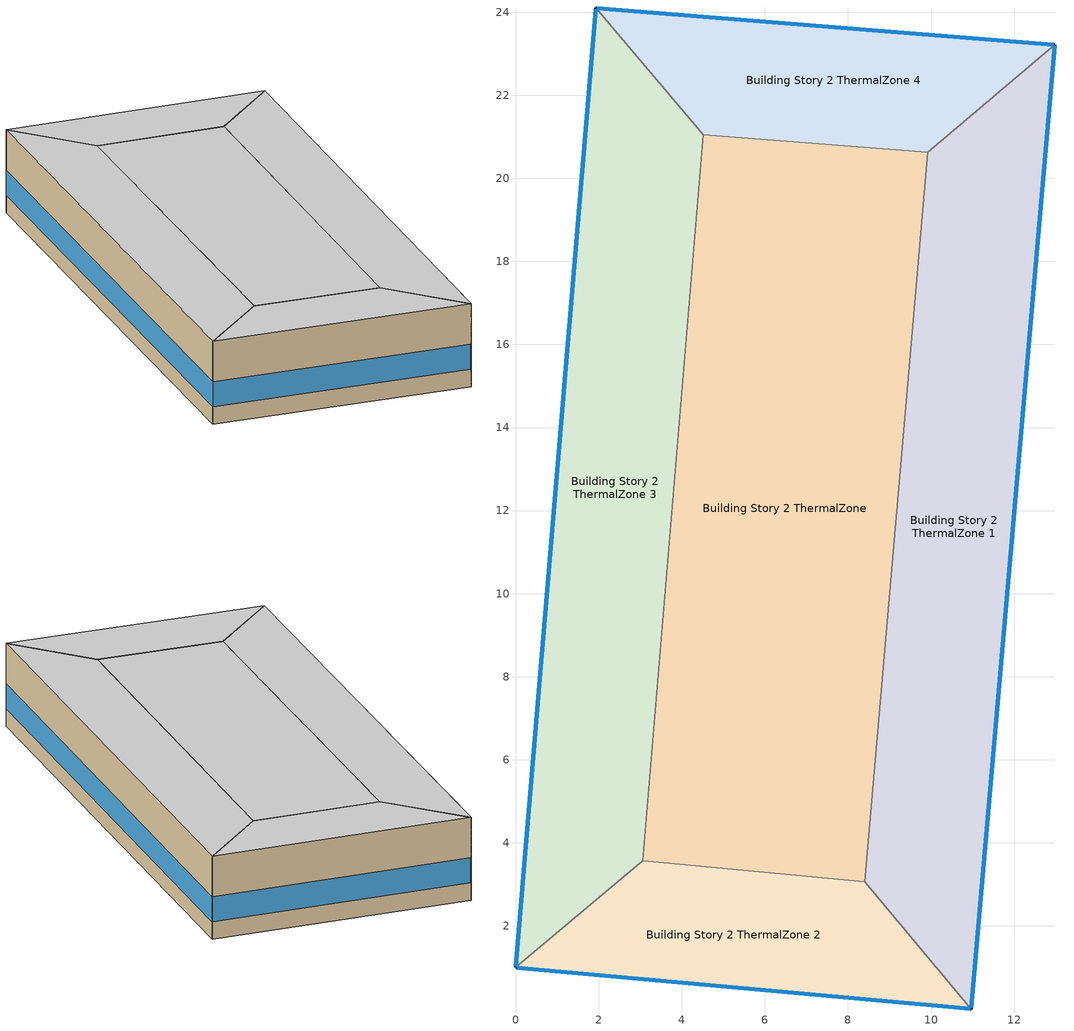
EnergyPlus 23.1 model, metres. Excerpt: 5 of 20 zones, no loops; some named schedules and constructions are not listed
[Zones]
Building Story 2 ThermalZone
 floor adiabatic (Typical Interior Floor): 9.92,20.63 8.4,3.07 3.06,3.57 4.51,21.05 z3.6
 wall adiabatic (Typical Interior Wall): 8.4,3.07 9.92,20.63 4.51,21.05 3.06,3.57 8.4,3.07 z3.6:7.2
 ceiling adiabatic (Typical Interior Ceiling): 4.51,21.05 3.06,3.57 8.4,3.07 9.92,20.63 z7.2
Building Story 2 ThermalZone 1
 floor adiabatic (Typical Interior Ceiling): 12.98,23.21 10.97,0 8.4,3.07 9.92,20.63 z3.6
 wall outside (Typical Insulated Steel Framed Exterior Wall R-20.41): 10.97,0 12.98,23.21 z3.6:7.2
 wall adiabatic (Typical Interior Wall): 12.98,23.21 9.92,20.63 8.4,3.07 10.97,0 z3.6:7.2
 window (U 0.48 SHGC 0.40 Dbl Ref-D Clr 6mm/13mm): 10.97,0.03 12.98,23.19 z4.36:5.44
 ceiling adiabatic (Typical Interior Ceiling): 9.92,20.63 8.4,3.07 10.97,0 12.98,23.21 z7.2
Building Story 2 ThermalZone 2
 floor adiabatic (Typical Interior Ceiling): 10.97,0 0,1 3.06,3.57 8.4,3.07 z3.6
 wall outside (Typical Insulated Steel Framed Exterior Wall R-20.41): 0,1 10.97,0 z3.6:7.2
 wall adiabatic (Typical Interior Wall): 10.97,0 8.4,3.07 3.06,3.57 0,1 z3.6:7.2
 window (U 0.48 SHGC 0.40 Dbl Ref-D Clr 6mm/13mm): 0.03,1 10.94,0 z4.36:5.45
 ceiling adiabatic (Typical Interior Ceiling): 8.4,3.07 3.06,3.57 0,1 10.97,0 z7.2
Building Story 2 ThermalZone 3
 floor adiabatic (Typical Interior Ceiling): 0,1 1.93,24.1 4.51,21.05 3.06,3.57 z3.6
 wall outside (Typical Insulated Steel Framed Exterior Wall R-20.41): 1.93,24.1 0,1 z3.6:7.2
 wall adiabatic (Typical Interior Wall): 0,1 3.06,3.57 4.51,21.05 1.93,24.1 z3.6:7.2
 window (U 0.48 SHGC 0.40 Dbl Ref-D Clr 6mm/13mm): 1.92,24.07 0,1.02 z4.36:5.44
 ceiling adiabatic (Typical Interior Ceiling): 3.06,3.57 4.51,21.05 1.93,24.1 0,1 z7.2
Building Story 2 ThermalZone 4
 floor adiabatic (Typical Interior Ceiling): 1.93,24.1 12.98,23.21 9.92,20.63 4.51,21.05 z3.6
 wall outside (Typical Insulated Steel Framed Exterior Wall R-20.41): 12.98,23.21 1.93,24.1 z3.6:7.2
 wall adiabatic (Typical Interior Wall): 1.93,24.1 4.51,21.05 9.92,20.63 12.98,23.21 z3.6:7.2
 window (U 0.48 SHGC 0.40 Dbl Ref-D Clr 6mm/13mm): 12.95,23.21 1.95,24.1 z4.36:5.45
 ceiling adiabatic (Typical Interior Ceiling): 4.51,21.05 9.92,20.63 12.98,23.21 1.93,24.1 z7.2
[Schedule:Week:Daily]
SchoolSecondary BLDG_LIGHT_LOBBYFLR1_SCH_2013 Week Rule - Jul2-Aug26: SchoolSecondary BLDG_LIGHT_LOBBYFLR1_SCH_2013 Wknd Day 1, SchoolSecondary BLDG_LIGHT_LOBBYFLR1_SCH_2013 Wkdy Day 1, SchoolSecondary BLDG_LIGHT_LOBBYFLR1_SCH_2013 Wkdy Day 1, SchoolSecondary BLDG_LIGHT_LOBBYFLR1_SCH_2013 Wkdy Day 1, SchoolSecondary BLDG_LIGHT_LOBBYFLR1_SCH_2013 Wkdy Day 1, SchoolSecondary BLDG_LIGHT_LOBBYFLR1_SCH_2013 Wkdy Day 1, SchoolSecondary BLDG_LIGHT_LOBBYFLR1_SCH_2013 Wknd Day 1, SchoolSecondary BLDG_LIGHT_LOBBYFLR1_SCH_2013 Default, SchoolSecondary BLDG_LIGHT_LOBBYFLR1_SCH_2013 Summer Design Day, SchoolSecondary BLDG_LIGHT_LOBBYFLR1_SCH_2013 Winter Design Day, SchoolSecondary BLDG_LIGHT_LOBBYFLR1_SCH_2013 Default, SchoolSecondary BLDG_LIGHT_LOBBYFLR1_SCH_2013 Default
SchoolSecondary BLDG_LIGHT_LOBBYFLR1_SCH_2013 Week Rule - Aug27-Sep2: SchoolSecondary BLDG_LIGHT_LOBBYFLR1_SCH_2013 Wknd Day 1, SchoolSecondary BLDG_LIGHT_LOBBYFLR1_SCH_2013 Wkdy Day 1, SchoolSecondary BLDG_LIGHT_LOBBYFLR1_SCH_2013 Wkdy Day 1, SchoolSecondary BLDG_LIGHT_LOBBYFLR1_SCH_2013 Wkdy Day 1, SchoolSecondary BLDG_LIGHT_LOBBYFLR1_SCH_2013 Wkdy Day 1, SchoolSecondary BLDG_LIGHT_LOBBYFLR1_SCH_2013 Wkdy Day 2, SchoolSecondary BLDG_LIGHT_LOBBYFLR1_SCH_2013 Default, SchoolSecondary BLDG_LIGHT_LOBBYFLR1_SCH_2013 Default, SchoolSecondary BLDG_LIGHT_LOBBYFLR1_SCH_2013 Summer Design Day, SchoolSecondary BLDG_LIGHT_LOBBYFLR1_SCH_2013 Winter Design Day, SchoolSecondary BLDG_LIGHT_LOBBYFLR1_SCH_2013 Default, SchoolSecondary BLDG_LIGHT_LOBBYFLR1_SCH_2013 Default
SchoolSecondary BLDG_LIGHT_LOBBYFLR1_SCH_2013 Week Rule - Sep3-Dec31: SchoolSecondary BLDG_LIGHT_LOBBYFLR1_SCH_2013 Default, SchoolSecondary BLDG_LIGHT_LOBBYFLR1_SCH_2013 Wkdy Day 2, SchoolSecondary BLDG_LIGHT_LOBBYFLR1_SCH_2013 Wkdy Day 2, SchoolSecondary BLDG_LIGHT_LOBBYFLR1_SCH_2013 Wkdy Day 2, SchoolSecondary BLDG_LIGHT_LOBBYFLR1_SCH_2013 Wkdy Day 2, SchoolSecondary BLDG_LIGHT_LOBBYFLR1_SCH_2013 Wkdy Day 2, SchoolSecondary BLDG_LIGHT_LOBBYFLR1_SCH_2013 Default, SchoolSecondary BLDG_LIGHT_LOBBYFLR1_SCH_2013 Default, SchoolSecondary BLDG_LIGHT_LOBBYFLR1_SCH_2013 Summer Design Day, SchoolSecondary BLDG_LIGHT_LOBBYFLR1_SCH_2013 Winter Design Day, SchoolSecondary BLDG_LIGHT_LOBBYFLR1_SCH_2013 Default, SchoolSecondary BLDG_LIGHT_LOBBYFLR1_SCH_2013 Default
SchoolSecondary BLDG_LIGHT_MECHANICAL_SCH_2013 Week Rule - Jan1-Jun24: SchoolSecondary BLDG_LIGHT_MECHANICAL_SCH_2013 Wknd Day, SchoolSecondary BLDG_LIGHT_MECHANICAL_SCH_2013 Wkdy Day, SchoolSecondary BLDG_LIGHT_MECHANICAL_SCH_2013 Wkdy Day, SchoolSecondary BLDG_LIGHT_MECHANICAL_SCH_2013 Wkdy Day, SchoolSecondary BLDG_LIGHT_MECHANICAL_SCH_2013 Wkdy Day, SchoolSecondary BLDG_LIGHT_MECHANICAL_SCH_2013 Wkdy Day, SchoolSecondary BLDG_LIGHT_MECHANICAL_SCH_2013 Wknd Day, SchoolSecondary BLDG_LIGHT_MECHANICAL_SCH_2013 Default, SchoolSecondary BLDG_LIGHT_MECHANICAL_SCH_2013 Summer Design Day, SchoolSecondary BLDG_LIGHT_MECHANICAL_SCH_2013 Winter Design Day, SchoolSecondary BLDG_LIGHT_MECHANICAL_SCH_2013 Default, SchoolSecondary BLDG_LIGHT_MECHANICAL_SCH_2013 Default
SchoolSecondary BLDG_LIGHT_MECHANICAL_SCH_2013 Week Rule - Jun25-Jul1: SchoolSecondary BLDG_LIGHT_MECHANICAL_SCH_2013 Wknd Day, SchoolSecondary BLDG_LIGHT_MECHANICAL_SCH_2013 Wkdy Day, SchoolSecondary BLDG_LIGHT_MECHANICAL_SCH_2013 Wkdy Day, SchoolSecondary BLDG_LIGHT_MECHANICAL_SCH_2013 Wkdy Day, SchoolSecondary BLDG_LIGHT_MECHANICAL_SCH_2013 Wkdy Day, SchoolSecondary BLDG_LIGHT_MECHANICAL_SCH_2013 Wkdy Day, SchoolSecondary BLDG_LIGHT_MECHANICAL_SCH_2013 Wknd Day 1, SchoolSecondary BLDG_LIGHT_MECHANICAL_SCH_2013 Default, SchoolSecondary BLDG_LIGHT_MECHANICAL_SCH_2013 Summer Design Day, SchoolSecondary BLDG_LIGHT_MECHANICAL_SCH_2013 Winter Design Day, SchoolSecondary BLDG_LIGHT_MECHANICAL_SCH_2013 Default, SchoolSecondary BLDG_LIGHT_MECHANICAL_SCH_2013 Default
SchoolSecondary BLDG_LIGHT_MECHANICAL_SCH_2013 Week Rule - Jul2-Aug26: SchoolSecondary BLDG_LIGHT_MECHANICAL_SCH_2013 Wknd Day 1, SchoolSecondary BLDG_LIGHT_MECHANICAL_SCH_2013 Wkdy Day 1, SchoolSecondary BLDG_LIGHT_MECHANICAL_SCH_2013 Wkdy Day 1, SchoolSecondary BLDG_LIGHT_MECHANICAL_SCH_2013 Wkdy Day 1, SchoolSecondary BLDG_LIGHT_MECHANICAL_SCH_2013 Wkdy Day 1, SchoolSecondary BLDG_LIGHT_MECHANICAL_SCH_2013 Wkdy Day 1, SchoolSecondary BLDG_LIGHT_MECHANICAL_SCH_2013 Wknd Day 1, SchoolSecondary BLDG_LIGHT_MECHANICAL_SCH_2013 Default, SchoolSecondary BLDG_LIGHT_MECHANICAL_SCH_2013 Summer Design Day, SchoolSecondary BLDG_LIGHT_MECHANICAL_SCH_2013 Winter Design Day, SchoolSecondary BLDG_LIGHT_MECHANICAL_SCH_2013 Default, SchoolSecondary BLDG_LIGHT_MECHANICAL_SCH_2013 Default
SchoolSecondary BLDG_LIGHT_MECHANICAL_SCH_2013 Week Rule - Aug27-Sep2: SchoolSecondary BLDG_LIGHT_MECHANICAL_SCH_2013 Wknd Day 1, SchoolSecondary BLDG_LIGHT_MECHANICAL_SCH_2013 Wkdy Day 1, SchoolSecondary BLDG_LIGHT_MECHANICAL_SCH_2013 Wkdy Day 1, SchoolSecondary BLDG_LIGHT_MECHANICAL_SCH_2013 Wkdy Day 1, SchoolSecondary BLDG_LIGHT_MECHANICAL_SCH_2013 Wkdy Day 1, SchoolSecondary BLDG_LIGHT_MECHANICAL_SCH_2013 Wkdy Day 2, SchoolSecondary BLDG_LIGHT_MECHANICAL_SCH_2013 Default, SchoolSecondary BLDG_LIGHT_MECHANICAL_SCH_2013 Default, SchoolSecondary BLDG_LIGHT_MECHANICAL_SCH_2013 Summer Design Day, SchoolSecondary BLDG_LIGHT_MECHANICAL_SCH_2013 Winter Design Day, SchoolSecondary BLDG_LIGHT_MECHANICAL_SCH_2013 Default, SchoolSecondary BLDG_LIGHT_MECHANICAL_SCH_2013 Default
SchoolSecondary BLDG_LIGHT_MECHANICAL_SCH_2013 Week Rule - Sep3-Dec31: SchoolSecondary BLDG_LIGHT_MECHANICAL_SCH_2013 Default, SchoolSecondary BLDG_LIGHT_MECHANICAL_SCH_2013 Wkdy Day 2, SchoolSecondary BLDG_LIGHT_MECHANICAL_SCH_2013 Wkdy Day 2, SchoolSecondary BLDG_LIGHT_MECHANICAL_SCH_2013 Wkdy Day 2, SchoolSecondary BLDG_LIGHT_MECHANICAL_SCH_2013 Wkdy Day 2, SchoolSecondary BLDG_LIGHT_MECHANICAL_SCH_2013 Wkdy Day 2, SchoolSecondary BLDG_LIGHT_MECHANICAL_SCH_2013 Default, SchoolSecondary BLDG_LIGHT_MECHANICAL_SCH_2013 Default, SchoolSecondary BLDG_LIGHT_MECHANICAL_SCH_2013 Summer Design Day, SchoolSecondary BLDG_LIGHT_MECHANICAL_SCH_2013 Winter Design Day, SchoolSecondary BLDG_LIGHT_MECHANICAL_SCH_2013 Default, SchoolSecondary BLDG_LIGHT_MECHANICAL_SCH_2013 Default
SchoolSecondary BLDG_LIGHT_OFFICE_SCH_2013 Week Rule - Jan1-Jun24: SchoolSecondary BLDG_LIGHT_OFFICE_SCH_2013 Wknd Day, SchoolSecondary BLDG_LIGHT_OFFICE_SCH_2013 Wkdy Day, SchoolSecondary BLDG_LIGHT_OFFICE_SCH_2013 Wkdy Day, SchoolSecondary BLDG_LIGHT_OFFICE_SCH_2013 Wkdy Day, SchoolSecondary BLDG_LIGHT_OFFICE_SCH_2013 Wkdy Day, SchoolSecondary BLDG_LIGHT_OFFICE_SCH_2013 Wkdy Day, SchoolSecondary BLDG_LIGHT_OFFICE_SCH_2013 Wknd Day, SchoolSecondary BLDG_LIGHT_OFFICE_SCH_2013 Default, SchoolSecondary BLDG_LIGHT_OFFICE_SCH_2013 Summer Design Day, SchoolSecondary BLDG_LIGHT_OFFICE_SCH_2013 Winter Design Day, SchoolSecondary BLDG_LIGHT_OFFICE_SCH_2013 Default, SchoolSecondary BLDG_LIGHT_OFFICE_SCH_2013 Default
SchoolSecondary BLDG_LIGHT_OFFICE_SCH_2013 Week Rule - Jun25-Jul1: SchoolSecondary BLDG_LIGHT_OFFICE_SCH_2013 Wknd Day, SchoolSecondary BLDG_LIGHT_OFFICE_SCH_2013 Wkdy Day, SchoolSecondary BLDG_LIGHT_OFFICE_SCH_2013 Wkdy Day, SchoolSecondary BLDG_LIGHT_OFFICE_SCH_2013 Wkdy Day, SchoolSecondary BLDG_LIGHT_OFFICE_SCH_2013 Wkdy Day, SchoolSecondary BLDG_LIGHT_OFFICE_SCH_2013 Wkdy Day, SchoolSecondary BLDG_LIGHT_OFFICE_SCH_2013 Wknd Day 1, SchoolSecondary BLDG_LIGHT_OFFICE_SCH_2013 Default, SchoolSecondary BLDG_LIGHT_OFFICE_SCH_2013 Summer Design Day, SchoolSecondary BLDG_LIGHT_OFFICE_SCH_2013 Winter Design Day, SchoolSecondary BLDG_LIGHT_OFFICE_SCH_2013 Default, SchoolSecondary BLDG_LIGHT_OFFICE_SCH_2013 Default
SchoolSecondary BLDG_LIGHT_OFFICE_SCH_2013 Week Rule - Jul2-Aug26: SchoolSecondary BLDG_LIGHT_OFFICE_SCH_2013 Wknd Day 1, SchoolSecondary BLDG_LIGHT_OFFICE_SCH_2013 Wkdy Day 1, SchoolSecondary BLDG_LIGHT_OFFICE_SCH_2013 Wkdy Day 1, SchoolSecondary BLDG_LIGHT_OFFICE_SCH_2013 Wkdy Day 1, SchoolSecondary BLDG_LIGHT_OFFICE_SCH_2013 Wkdy Day 1, SchoolSecondary BLDG_LIGHT_OFFICE_SCH_2013 Wkdy Day 1, SchoolSecondary BLDG_LIGHT_OFFICE_SCH_2013 Wknd Day 1, SchoolSecondary BLDG_LIGHT_OFFICE_SCH_2013 Default, SchoolSecondary BLDG_LIGHT_OFFICE_SCH_2013 Summer Design Day, SchoolSecondary BLDG_LIGHT_OFFICE_SCH_2013 Winter Design Day, SchoolSecondary BLDG_LIGHT_OFFICE_SCH_2013 Default, SchoolSecondary BLDG_LIGHT_OFFICE_SCH_2013 Default
SchoolSecondary BLDG_LIGHT_OFFICE_SCH_2013 Week Rule - Aug27-Sep2: SchoolSecondary BLDG_LIGHT_OFFICE_SCH_2013 Wknd Day 1, SchoolSecondary BLDG_LIGHT_OFFICE_SCH_2013 Wkdy Day 1, SchoolSecondary BLDG_LIGHT_OFFICE_SCH_2013 Wkdy Day 1, SchoolSecondary BLDG_LIGHT_OFFICE_SCH_2013 Wkdy Day 1, SchoolSecondary BLDG_LIGHT_OFFICE_SCH_2013 Wkdy Day 1, SchoolSecondary BLDG_LIGHT_OFFICE_SCH_2013 Wkdy Day 2, SchoolSecondary BLDG_LIGHT_OFFICE_SCH_2013 Default, SchoolSecondary BLDG_LIGHT_OFFICE_SCH_2013 Default, SchoolSecondary BLDG_LIGHT_OFFICE_SCH_2013 Summer Design Day, SchoolSecondary BLDG_LIGHT_OFFICE_SCH_2013 Winter Design Day, SchoolSecondary BLDG_LIGHT_OFFICE_SCH_2013 Default, SchoolSecondary BLDG_LIGHT_OFFICE_SCH_2013 Default
SchoolSecondary BLDG_LIGHT_OFFICE_SCH_2013 Week Rule - Sep3-Dec31: SchoolSecondary BLDG_LIGHT_OFFICE_SCH_2013 Default, SchoolSecondary BLDG_LIGHT_OFFICE_SCH_2013 Wkdy Day 2, SchoolSecondary BLDG_LIGHT_OFFICE_SCH_2013 Wkdy Day 2, SchoolSecondary BLDG_LIGHT_OFFICE_SCH_2013 Wkdy Day 2, SchoolSecondary BLDG_LIGHT_OFFICE_SCH_2013 Wkdy Day 2, SchoolSecondary BLDG_LIGHT_OFFICE_SCH_2013 Wkdy Day 2, SchoolSecondary BLDG_LIGHT_OFFICE_SCH_2013 Default, SchoolSecondary BLDG_LIGHT_OFFICE_SCH_2013 Default, SchoolSecondary BLDG_LIGHT_OFFICE_SCH_2013 Summer Design Day, SchoolSecondary BLDG_LIGHT_OFFICE_SCH_2013 Winter Design Day, SchoolSecondary BLDG_LIGHT_OFFICE_SCH_2013 Default, SchoolSecondary BLDG_LIGHT_OFFICE_SCH_2013 Default
SchoolSecondary BLDG_LIGHT_BATH_SCH_2013 Week Rule - Jan1-Jun24: SchoolSecondary BLDG_LIGHT_BATH_SCH_2013 Wknd Day, SchoolSecondary BLDG_LIGHT_BATH_SCH_2013 Wkdy Day, SchoolSecondary BLDG_LIGHT_BATH_SCH_2013 Wkdy Day, SchoolSecondary BLDG_LIGHT_BATH_SCH_2013 Wkdy Day, SchoolSecondary BLDG_LIGHT_BATH_SCH_2013 Wkdy Day, SchoolSecondary BLDG_LIGHT_BATH_SCH_2013 Wkdy Day, SchoolSecondary BLDG_LIGHT_BATH_SCH_2013 Wknd Day, SchoolSecondary BLDG_LIGHT_BATH_SCH_2013 Default, SchoolSecondary BLDG_LIGHT_BATH_SCH_2013 Summer Design Day, SchoolSecondary BLDG_LIGHT_BATH_SCH_2013 Winter Design Day, SchoolSecondary BLDG_LIGHT_BATH_SCH_2013 Default, SchoolSecondary BLDG_LIGHT_BATH_SCH_2013 Default
SchoolSecondary BLDG_LIGHT_BATH_SCH_2013 Week Rule - Jun25-Jul1: SchoolSecondary BLDG_LIGHT_BATH_SCH_2013 Wknd Day, SchoolSecondary BLDG_LIGHT_BATH_SCH_2013 Wkdy Day, SchoolSecondary BLDG_LIGHT_BATH_SCH_2013 Wkdy Day, SchoolSecondary BLDG_LIGHT_BATH_SCH_2013 Wkdy Day, SchoolSecondary BLDG_LIGHT_BATH_SCH_2013 Wkdy Day, SchoolSecondary BLDG_LIGHT_BATH_SCH_2013 Wkdy Day, SchoolSecondary BLDG_LIGHT_BATH_SCH_2013 Wknd Day 1, SchoolSecondary BLDG_LIGHT_BATH_SCH_2013 Default, SchoolSecondary BLDG_LIGHT_BATH_SCH_2013 Summer Design Day, SchoolSecondary BLDG_LIGHT_BATH_SCH_2013 Winter Design Day, SchoolSecondary BLDG_LIGHT_BATH_SCH_2013 Default, SchoolSecondary BLDG_LIGHT_BATH_SCH_2013 Default
SchoolSecondary BLDG_LIGHT_BATH_SCH_2013 Week Rule - Jul2-Aug26: SchoolSecondary BLDG_LIGHT_BATH_SCH_2013 Wknd Day 1, SchoolSecondary BLDG_LIGHT_BATH_SCH_2013 Wkdy Day 1, SchoolSecondary BLDG_LIGHT_BATH_SCH_2013 Wkdy Day 1, SchoolSecondary BLDG_LIGHT_BATH_SCH_2013 Wkdy Day 1, SchoolSecondary BLDG_LIGHT_BATH_SCH_2013 Wkdy Day 1, SchoolSecondary BLDG_LIGHT_BATH_SCH_2013 Wkdy Day 1, SchoolSecondary BLDG_LIGHT_BATH_SCH_2013 Wknd Day 1, SchoolSecondary BLDG_LIGHT_BATH_SCH_2013 Default, SchoolSecondary BLDG_LIGHT_BATH_SCH_2013 Summer Design Day, SchoolSecondary BLDG_LIGHT_BATH_SCH_2013 Winter Design Day, SchoolSecondary BLDG_LIGHT_BATH_SCH_2013 Default, SchoolSecondary BLDG_LIGHT_BATH_SCH_2013 Default
SchoolSecondary BLDG_LIGHT_BATH_SCH_2013 Week Rule - Aug27-Sep2: SchoolSecondary BLDG_LIGHT_BATH_SCH_2013 Wknd Day 1, SchoolSecondary BLDG_LIGHT_BATH_SCH_2013 Wkdy Day 1, SchoolSecondary BLDG_LIGHT_BATH_SCH_2013 Wkdy Day 1, SchoolSecondary BLDG_LIGHT_BATH_SCH_2013 Wkdy Day 1, SchoolSecondary BLDG_LIGHT_BATH_SCH_2013 Wkdy Day 1, SchoolSecondary BLDG_LIGHT_BATH_SCH_2013 Wkdy Day 2, SchoolSecondary BLDG_LIGHT_BATH_SCH_2013 Default, SchoolSecondary BLDG_LIGHT_BATH_SCH_2013 Default, SchoolSecondary BLDG_LIGHT_BATH_SCH_2013 Summer Design Day, SchoolSecondary BLDG_LIGHT_BATH_SCH_2013 Winter Design Day, SchoolSecondary BLDG_LIGHT_BATH_SCH_2013 Default, SchoolSecondary BLDG_LIGHT_BATH_SCH_2013 Default
SchoolSecondary BLDG_LIGHT_BATH_SCH_2013 Week Rule - Sep3-Dec31: SchoolSecondary BLDG_LIGHT_BATH_SCH_2013 Default, SchoolSecondary BLDG_LIGHT_BATH_SCH_2013 Wkdy Day 2, SchoolSecondary BLDG_LIGHT_BATH_SCH_2013 Wkdy Day 2, SchoolSecondary BLDG_LIGHT_BATH_SCH_2013 Wkdy Day 2, SchoolSecondary BLDG_LIGHT_BATH_SCH_2013 Wkdy Day 2, SchoolSecondary BLDG_LIGHT_BATH_SCH_2013 Wkdy Day 2, SchoolSecondary BLDG_LIGHT_BATH_SCH_2013 Default, SchoolSecondary BLDG_LIGHT_BATH_SCH_2013 Default, SchoolSecondary BLDG_LIGHT_BATH_SCH_2013 Summer Design Day, SchoolSecondary BLDG_LIGHT_BATH_SCH_2013 Winter Design Day, SchoolSecondary BLDG_LIGHT_BATH_SCH_2013 Default, SchoolSecondary BLDG_LIGHT_BATH_SCH_2013 Default
SchoolSecondary BLDG_OCC_SCH_Auditorium Week Rule - Jan1-Jun24: SchoolSecondary BLDG_OCC_SCH_Auditorium Wknd Day, SchoolSecondary BLDG_OCC_SCH_Auditorium Wkdy|SmrDsn Day, SchoolSecondary BLDG_OCC_SCH_Auditorium Wkdy|SmrDsn Day, SchoolSecondary BLDG_OCC_SCH_Auditorium Wkdy|SmrDsn Day, SchoolSecondary BLDG_OCC_SCH_Auditorium Wkdy|SmrDsn Day, SchoolSecondary BLDG_OCC_SCH_Auditorium Wkdy|SmrDsn Day, SchoolSecondary BLDG_OCC_SCH_Auditorium Wknd Day, SchoolSecondary BLDG_OCC_SCH_Auditorium Default, SchoolSecondary BLDG_OCC_SCH_Auditorium Summer Design Day, SchoolSecondary BLDG_OCC_SCH_Auditorium Winter Design Day, SchoolSecondary BLDG_OCC_SCH_Auditorium Default, SchoolSecondary BLDG_OCC_SCH_Auditorium Default
SchoolSecondary BLDG_OCC_SCH_Auditorium Week Rule - Jun25-Jul1: SchoolSecondary BLDG_OCC_SCH_Auditorium Wknd Day, SchoolSecondary BLDG_OCC_SCH_Auditorium Wkdy|SmrDsn Day, SchoolSecondary BLDG_OCC_SCH_Auditorium Wkdy|SmrDsn Day, SchoolSecondary BLDG_OCC_SCH_Auditorium Wkdy|SmrDsn Day, SchoolSecondary BLDG_OCC_SCH_Auditorium Wkdy|SmrDsn Day, SchoolSecondary BLDG_OCC_SCH_Auditorium Wkdy|SmrDsn Day, SchoolSecondary BLDG_OCC_SCH_Auditorium Wknd Day 1, SchoolSecondary BLDG_OCC_SCH_Auditorium Default, SchoolSecondary BLDG_OCC_SCH_Auditorium Summer Design Day, SchoolSecondary BLDG_OCC_SCH_Auditorium Winter Design Day, SchoolSecondary BLDG_OCC_SCH_Auditorium Default, SchoolSecondary BLDG_OCC_SCH_Auditorium Default
SchoolSecondary BLDG_OCC_SCH_Auditorium Week Rule - Jul2-Aug26: SchoolSecondary BLDG_OCC_SCH_Auditorium Wknd Day 1, SchoolSecondary BLDG_OCC_SCH_Auditorium Wkdy|SmrDsn Day 1, SchoolSecondary BLDG_OCC_SCH_Auditorium Wkdy|SmrDsn Day 1, SchoolSecondary BLDG_OCC_SCH_Auditorium Wkdy|SmrDsn Day 1, SchoolSecondary BLDG_OCC_SCH_Auditorium Wkdy|SmrDsn Day 1, SchoolSecondary BLDG_OCC_SCH_Auditorium Wkdy|SmrDsn Day 1, SchoolSecondary BLDG_OCC_SCH_Auditorium Wknd Day 1, SchoolSecondary BLDG_OCC_SCH_Auditorium Default, SchoolSecondary BLDG_OCC_SCH_Auditorium Summer Design Day, SchoolSecondary BLDG_OCC_SCH_Auditorium Winter Design Day, SchoolSecondary BLDG_OCC_SCH_Auditorium Default, SchoolSecondary BLDG_OCC_SCH_Auditorium Default
SchoolSecondary BLDG_OCC_SCH_Auditorium Week Rule - Aug27-Sep2: SchoolSecondary BLDG_OCC_SCH_Auditorium Wknd Day 1, SchoolSecondary BLDG_OCC_SCH_Auditorium Wkdy|SmrDsn Day 1, SchoolSecondary BLDG_OCC_SCH_Auditorium Wkdy|SmrDsn Day 1, SchoolSecondary BLDG_OCC_SCH_Auditorium Wkdy|SmrDsn Day 1, SchoolSecondary BLDG_OCC_SCH_Auditorium Wkdy|SmrDsn Day 1, SchoolSecondary BLDG_OCC_SCH_Auditorium Wkdy|SmrDsn Day 2, SchoolSecondary BLDG_OCC_SCH_Auditorium Default, SchoolSecondary BLDG_OCC_SCH_Auditorium Default, SchoolSecondary BLDG_OCC_SCH_Auditorium Summer Design Day, SchoolSecondary BLDG_OCC_SCH_Auditorium Winter Design Day, SchoolSecondary BLDG_OCC_SCH_Auditorium Default, SchoolSecondary BLDG_OCC_SCH_Auditorium Default
SchoolSecondary BLDG_OCC_SCH_Auditorium Week Rule - Sep3-Dec31: SchoolSecondary BLDG_OCC_SCH_Auditorium Default, SchoolSecondary BLDG_OCC_SCH_Auditorium Wkdy|SmrDsn Day 2, SchoolSecondary BLDG_OCC_SCH_Auditorium Wkdy|SmrDsn Day 2, SchoolSecondary BLDG_OCC_SCH_Auditorium Wkdy|SmrDsn Day 2, SchoolSecondary BLDG_OCC_SCH_Auditorium Wkdy|SmrDsn Day 2, SchoolSecondary BLDG_OCC_SCH_Auditorium Wkdy|SmrDsn Day 2, SchoolSecondary BLDG_OCC_SCH_Auditorium Default, SchoolSecondary BLDG_OCC_SCH_Auditorium Default, SchoolSecondary BLDG_OCC_SCH_Auditorium Summer Design Day, SchoolSecondary BLDG_OCC_SCH_Auditorium Winter Design Day, SchoolSecondary BLDG_OCC_SCH_Auditorium Default, SchoolSecondary BLDG_OCC_SCH_Auditorium Default
SchoolSecondary ACTIVITY_SCH Week Rule - Jan1-Dec31: SchoolSecondary ACTIVITY_SCH Default, SchoolSecondary ACTIVITY_SCH Default, SchoolSecondary ACTIVITY_SCH Default, SchoolSecondary ACTIVITY_SCH Default, SchoolSecondary ACTIVITY_SCH Default, SchoolSecondary ACTIVITY_SCH Default, SchoolSecondary ACTIVITY_SCH Default, SchoolSecondary ACTIVITY_SCH Default, SchoolSecondary ACTIVITY_SCH Summer Design Day, SchoolSecondary ACTIVITY_SCH Winter Design Day, SchoolSecondary ACTIVITY_SCH Default, SchoolSecondary ACTIVITY_SCH Default
SchoolSecondary BLDG_OCC_SCH_Cafeteria Week Rule - Jan1-Jun24: SchoolSecondary BLDG_OCC_SCH_Cafeteria Wknd Day, SchoolSecondary BLDG_OCC_SCH_Cafeteria Wkdy|SmrDsn Day, SchoolSecondary BLDG_OCC_SCH_Cafeteria Wkdy|SmrDsn Day, SchoolSecondary BLDG_OCC_SCH_Cafeteria Wkdy|SmrDsn Day, SchoolSecondary BLDG_OCC_SCH_Cafeteria Wkdy|SmrDsn Day, SchoolSecondary BLDG_OCC_SCH_Cafeteria Wkdy|SmrDsn Day, SchoolSecondary BLDG_OCC_SCH_Cafeteria Wknd Day, SchoolSecondary BLDG_OCC_SCH_Cafeteria Default, SchoolSecondary BLDG_OCC_SCH_Cafeteria Summer Design Day, SchoolSecondary BLDG_OCC_SCH_Cafeteria Winter Design Day, SchoolSecondary BLDG_OCC_SCH_Cafeteria Default, SchoolSecondary BLDG_OCC_SCH_Cafeteria Default
SchoolSecondary BLDG_OCC_SCH_Cafeteria Week Rule - Jun25-Jul1: SchoolSecondary BLDG_OCC_SCH_Cafeteria Wknd Day, SchoolSecondary BLDG_OCC_SCH_Cafeteria Wkdy|SmrDsn Day, SchoolSecondary BLDG_OCC_SCH_Cafeteria Wkdy|SmrDsn Day, SchoolSecondary BLDG_OCC_SCH_Cafeteria Wkdy|SmrDsn Day, SchoolSecondary BLDG_OCC_SCH_Cafeteria Wkdy|SmrDsn Day, SchoolSecondary BLDG_OCC_SCH_Cafeteria Wkdy|SmrDsn Day, SchoolSecondary BLDG_OCC_SCH_Cafeteria Wknd Day 1, SchoolSecondary BLDG_OCC_SCH_Cafeteria Default, SchoolSecondary BLDG_OCC_SCH_Cafeteria Summer Design Day, SchoolSecondary BLDG_OCC_SCH_Cafeteria Winter Design Day, SchoolSecondary BLDG_OCC_SCH_Cafeteria Default, SchoolSecondary BLDG_OCC_SCH_Cafeteria Default
SchoolSecondary BLDG_OCC_SCH_Cafeteria Week Rule - Jul2-Aug26: SchoolSecondary BLDG_OCC_SCH_Cafeteria Wknd Day 1, SchoolSecondary BLDG_OCC_SCH_Cafeteria Wkdy|SmrDsn Day 1, SchoolSecondary BLDG_OCC_SCH_Cafeteria Wkdy|SmrDsn Day 1, SchoolSecondary BLDG_OCC_SCH_Cafeteria Wkdy|SmrDsn Day 1, SchoolSecondary BLDG_OCC_SCH_Cafeteria Wkdy|SmrDsn Day 1, SchoolSecondary BLDG_OCC_SCH_Cafeteria Wkdy|SmrDsn Day 1, SchoolSecondary BLDG_OCC_SCH_Cafeteria Wknd Day 1, SchoolSecondary BLDG_OCC_SCH_Cafeteria Default, SchoolSecondary BLDG_OCC_SCH_Cafeteria Summer Design Day, SchoolSecondary BLDG_OCC_SCH_Cafeteria Winter Design Day, SchoolSecondary BLDG_OCC_SCH_Cafeteria Default, SchoolSecondary BLDG_OCC_SCH_Cafeteria Default
SchoolSecondary BLDG_OCC_SCH_Cafeteria Week Rule - Aug27-Sep2: SchoolSecondary BLDG_OCC_SCH_Cafeteria Wknd Day 1, SchoolSecondary BLDG_OCC_SCH_Cafeteria Wkdy|SmrDsn Day 1, SchoolSecondary BLDG_OCC_SCH_Cafeteria Wkdy|SmrDsn Day 1, SchoolSecondary BLDG_OCC_SCH_Cafeteria Wkdy|SmrDsn Day 1, SchoolSecondary BLDG_OCC_SCH_Cafeteria Wkdy|SmrDsn Day 1, SchoolSecondary BLDG_OCC_SCH_Cafeteria Wkdy|SmrDsn Day 2, SchoolSecondary BLDG_OCC_SCH_Cafeteria Default, SchoolSecondary BLDG_OCC_SCH_Cafeteria Default, SchoolSecondary BLDG_OCC_SCH_Cafeteria Summer Design Day, SchoolSecondary BLDG_OCC_SCH_Cafeteria Winter Design Day, SchoolSecondary BLDG_OCC_SCH_Cafeteria Default, SchoolSecondary BLDG_OCC_SCH_Cafeteria Default
SchoolSecondary BLDG_OCC_SCH_Cafeteria Week Rule - Sep3-Dec31: SchoolSecondary BLDG_OCC_SCH_Cafeteria Default, SchoolSecondary BLDG_OCC_SCH_Cafeteria Wkdy|SmrDsn Day 2, SchoolSecondary BLDG_OCC_SCH_Cafeteria Wkdy|SmrDsn Day 2, SchoolSecondary BLDG_OCC_SCH_Cafeteria Wkdy|SmrDsn Day 2, SchoolSecondary BLDG_OCC_SCH_Cafeteria Wkdy|SmrDsn Day 2, SchoolSecondary BLDG_OCC_SCH_Cafeteria Wkdy|SmrDsn Day 2, SchoolSecondary BLDG_OCC_SCH_Cafeteria Default, SchoolSecondary BLDG_OCC_SCH_Cafeteria Default, SchoolSecondary BLDG_OCC_SCH_Cafeteria Summer Design Day, SchoolSecondary BLDG_OCC_SCH_Cafeteria Winter Design Day, SchoolSecondary BLDG_OCC_SCH_Cafeteria Default, SchoolSecondary BLDG_OCC_SCH_Cafeteria Default
SchoolSecondary BLDG_OCC_SCH_Extend Week Rule - Jan1-Jun24: SchoolSecondary BLDG_OCC_SCH_Extend Wknd Day, SchoolSecondary BLDG_OCC_SCH_Extend Wkdy|SmrDsn Day, SchoolSecondary BLDG_OCC_SCH_Extend Wkdy|SmrDsn Day, SchoolSecondary BLDG_OCC_SCH_Extend Wkdy|SmrDsn Day, SchoolSecondary BLDG_OCC_SCH_Extend Wkdy|SmrDsn Day, SchoolSecondary BLDG_OCC_SCH_Extend Wkdy|SmrDsn Day, SchoolSecondary BLDG_OCC_SCH_Extend Wknd Day, SchoolSecondary BLDG_OCC_SCH_Extend Default, SchoolSecondary BLDG_OCC_SCH_Extend Summer Design Day, SchoolSecondary BLDG_OCC_SCH_Extend Winter Design Day, SchoolSecondary BLDG_OCC_SCH_Extend Default, SchoolSecondary BLDG_OCC_SCH_Extend Default
SchoolSecondary BLDG_OCC_SCH_Extend Week Rule - Jun25-Jul1: SchoolSecondary BLDG_OCC_SCH_Extend Wknd Day, SchoolSecondary BLDG_OCC_SCH_Extend Wkdy|SmrDsn Day, SchoolSecondary BLDG_OCC_SCH_Extend Wkdy|SmrDsn Day, SchoolSecondary BLDG_OCC_SCH_Extend Wkdy|SmrDsn Day, SchoolSecondary BLDG_OCC_SCH_Extend Wkdy|SmrDsn Day, SchoolSecondary BLDG_OCC_SCH_Extend Wkdy|SmrDsn Day, SchoolSecondary BLDG_OCC_SCH_Extend Wknd Day 1, SchoolSecondary BLDG_OCC_SCH_Extend Default, SchoolSecondary BLDG_OCC_SCH_Extend Summer Design Day, SchoolSecondary BLDG_OCC_SCH_Extend Winter Design Day, SchoolSecondary BLDG_OCC_SCH_Extend Default, SchoolSecondary BLDG_OCC_SCH_Extend Default
SchoolSecondary BLDG_OCC_SCH_Extend Week Rule - Jul2-Aug26: SchoolSecondary BLDG_OCC_SCH_Extend Wknd Day 1, SchoolSecondary BLDG_OCC_SCH_Extend Wkdy|SmrDsn Day 1, SchoolSecondary BLDG_OCC_SCH_Extend Wkdy|SmrDsn Day 1, SchoolSecondary BLDG_OCC_SCH_Extend Wkdy|SmrDsn Day 1, SchoolSecondary BLDG_OCC_SCH_Extend Wkdy|SmrDsn Day 1, SchoolSecondary BLDG_OCC_SCH_Extend Wkdy|SmrDsn Day 1, SchoolSecondary BLDG_OCC_SCH_Extend Wknd Day 1, SchoolSecondary BLDG_OCC_SCH_Extend Default, SchoolSecondary BLDG_OCC_SCH_Extend Summer Design Day, SchoolSecondary BLDG_OCC_SCH_Extend Winter Design Day, SchoolSecondary BLDG_OCC_SCH_Extend Default, SchoolSecondary BLDG_OCC_SCH_Extend Default
SchoolSecondary BLDG_OCC_SCH_Extend Week Rule - Aug27-Sep2: SchoolSecondary BLDG_OCC_SCH_Extend Wknd Day 1, SchoolSecondary BLDG_OCC_SCH_Extend Wkdy|SmrDsn Day 1, SchoolSecondary BLDG_OCC_SCH_Extend Wkdy|SmrDsn Day 1, SchoolSecondary BLDG_OCC_SCH_Extend Wkdy|SmrDsn Day 1, SchoolSecondary BLDG_OCC_SCH_Extend Wkdy|SmrDsn Day 1, SchoolSecondary BLDG_OCC_SCH_Extend Wkdy|SmrDsn Day 2, SchoolSecondary BLDG_OCC_SCH_Extend Default, SchoolSecondary BLDG_OCC_SCH_Extend Default, SchoolSecondary BLDG_OCC_SCH_Extend Summer Design Day, SchoolSecondary BLDG_OCC_SCH_Extend Winter Design Day, SchoolSecondary BLDG_OCC_SCH_Extend Default, SchoolSecondary BLDG_OCC_SCH_Extend Default
SchoolSecondary BLDG_OCC_SCH_Extend Week Rule - Sep3-Dec31: SchoolSecondary BLDG_OCC_SCH_Extend Default, SchoolSecondary BLDG_OCC_SCH_Extend Wkdy|SmrDsn Day 2, SchoolSecondary BLDG_OCC_SCH_Extend Wkdy|SmrDsn Day 2, SchoolSecondary BLDG_OCC_SCH_Extend Wkdy|SmrDsn Day 2, SchoolSecondary BLDG_OCC_SCH_Extend Wkdy|SmrDsn Day 2, SchoolSecondary BLDG_OCC_SCH_Extend Wkdy|SmrDsn Day 2, SchoolSecondary BLDG_OCC_SCH_Extend Default, SchoolSecondary BLDG_OCC_SCH_Extend Default, SchoolSecondary BLDG_OCC_SCH_Extend Summer Design Day, SchoolSecondary BLDG_OCC_SCH_Extend Winter Design Day, SchoolSecondary BLDG_OCC_SCH_Extend Default, SchoolSecondary BLDG_OCC_SCH_Extend Default
SchoolSecondary BLDG_OCC_SCH_Gym Week Rule - Jan1-Jun24: SchoolSecondary BLDG_OCC_SCH_Gym Wknd Day, SchoolSecondary BLDG_OCC_SCH_Gym Wkdy|SmrDsn Day, SchoolSecondary BLDG_OCC_SCH_Gym Wkdy|SmrDsn Day, SchoolSecondary BLDG_OCC_SCH_Gym Wkdy|SmrDsn Day, SchoolSecondary BLDG_OCC_SCH_Gym Wkdy|SmrDsn Day, SchoolSecondary BLDG_OCC_SCH_Gym Wkdy|SmrDsn Day, SchoolSecondary BLDG_OCC_SCH_Gym Wknd Day, SchoolSecondary BLDG_OCC_SCH_Gym Default, SchoolSecondary BLDG_OCC_SCH_Gym Summer Design Day, SchoolSecondary BLDG_OCC_SCH_Gym Winter Design Day, SchoolSecondary BLDG_OCC_SCH_Gym Default, SchoolSecondary BLDG_OCC_SCH_Gym Default
SchoolSecondary BLDG_OCC_SCH_Gym Week Rule - Jun25-Jul1: SchoolSecondary BLDG_OCC_SCH_Gym Wknd Day, SchoolSecondary BLDG_OCC_SCH_Gym Wkdy|SmrDsn Day, SchoolSecondary BLDG_OCC_SCH_Gym Wkdy|SmrDsn Day, SchoolSecondary BLDG_OCC_SCH_Gym Wkdy|SmrDsn Day, SchoolSecondary BLDG_OCC_SCH_Gym Wkdy|SmrDsn Day, SchoolSecondary BLDG_OCC_SCH_Gym Wkdy|SmrDsn Day, SchoolSecondary BLDG_OCC_SCH_Gym Wknd Day 1, SchoolSecondary BLDG_OCC_SCH_Gym Default, SchoolSecondary BLDG_OCC_SCH_Gym Summer Design Day, SchoolSecondary BLDG_OCC_SCH_Gym Winter Design Day, SchoolSecondary BLDG_OCC_SCH_Gym Default, SchoolSecondary BLDG_OCC_SCH_Gym Default
SchoolSecondary BLDG_OCC_SCH_Gym Week Rule - Jul2-Aug26: SchoolSecondary BLDG_OCC_SCH_Gym Wknd Day 1, SchoolSecondary BLDG_OCC_SCH_Gym Wkdy|SmrDsn Day 1, SchoolSecondary BLDG_OCC_SCH_Gym Wkdy|SmrDsn Day 1, SchoolSecondary BLDG_OCC_SCH_Gym Wkdy|SmrDsn Day 1, SchoolSecondary BLDG_OCC_SCH_Gym Wkdy|SmrDsn Day 1, SchoolSecondary BLDG_OCC_SCH_Gym Wkdy|SmrDsn Day 1, SchoolSecondary BLDG_OCC_SCH_Gym Wknd Day 1, SchoolSecondary BLDG_OCC_SCH_Gym Default, SchoolSecondary BLDG_OCC_SCH_Gym Summer Design Day, SchoolSecondary BLDG_OCC_SCH_Gym Winter Design Day, SchoolSecondary BLDG_OCC_SCH_Gym Default, SchoolSecondary BLDG_OCC_SCH_Gym Default
SchoolSecondary BLDG_OCC_SCH_Gym Week Rule - Aug27-Sep2: SchoolSecondary BLDG_OCC_SCH_Gym Wknd Day 1, SchoolSecondary BLDG_OCC_SCH_Gym Wkdy|SmrDsn Day 1, SchoolSecondary BLDG_OCC_SCH_Gym Wkdy|SmrDsn Day 1, SchoolSecondary BLDG_OCC_SCH_Gym Wkdy|SmrDsn Day 1, SchoolSecondary BLDG_OCC_SCH_Gym Wkdy|SmrDsn Day 1, SchoolSecondary BLDG_OCC_SCH_Gym Wkdy|SmrDsn Day 2, SchoolSecondary BLDG_OCC_SCH_Gym Default, SchoolSecondary BLDG_OCC_SCH_Gym Default, SchoolSecondary BLDG_OCC_SCH_Gym Summer Design Day, SchoolSecondary BLDG_OCC_SCH_Gym Winter Design Day, SchoolSecondary BLDG_OCC_SCH_Gym Default, SchoolSecondary BLDG_OCC_SCH_Gym Default
SchoolSecondary BLDG_OCC_SCH_Gym Week Rule - Sep3-Dec31: SchoolSecondary BLDG_OCC_SCH_Gym Default, SchoolSecondary BLDG_OCC_SCH_Gym Wkdy|SmrDsn Day 2, SchoolSecondary BLDG_OCC_SCH_Gym Wkdy|SmrDsn Day 2, SchoolSecondary BLDG_OCC_SCH_Gym Wkdy|SmrDsn Day 2, SchoolSecondary BLDG_OCC_SCH_Gym Wkdy|SmrDsn Day 2, SchoolSecondary BLDG_OCC_SCH_Gym Wkdy|SmrDsn Day 2, SchoolSecondary BLDG_OCC_SCH_Gym Default, SchoolSecondary BLDG_OCC_SCH_Gym Default, SchoolSecondary BLDG_OCC_SCH_Gym Summer Design Day, SchoolSecondary BLDG_OCC_SCH_Gym Winter Design Day, SchoolSecondary BLDG_OCC_SCH_Gym Default, SchoolSecondary BLDG_OCC_SCH_Gym Default
SchoolSecondary BLDG_OCC_SCH Week Rule - Jan1-Jun10: SchoolSecondary BLDG_OCC_SCH Wknd Day, SchoolSecondary BLDG_OCC_SCH Wkdy|SmrDsn Day, SchoolSecondary BLDG_OCC_SCH Wkdy|SmrDsn Day, SchoolSecondary BLDG_OCC_SCH Wkdy|SmrDsn Day, SchoolSecondary BLDG_OCC_SCH Wkdy|SmrDsn Day, SchoolSecondary BLDG_OCC_SCH Wkdy|SmrDsn Day, SchoolSecondary BLDG_OCC_SCH Wknd Day, SchoolSecondary BLDG_OCC_SCH Default, SchoolSecondary BLDG_OCC_SCH Summer Design Day, SchoolSecondary BLDG_OCC_SCH Winter Design Day, SchoolSecondary BLDG_OCC_SCH Default, SchoolSecondary BLDG_OCC_SCH Default
SchoolSecondary BLDG_OCC_SCH Week Rule - Jun11-Jun17: SchoolSecondary BLDG_OCC_SCH Wknd Day, SchoolSecondary BLDG_OCC_SCH Wkdy|SmrDsn Day, SchoolSecondary BLDG_OCC_SCH Wkdy|SmrDsn Day, SchoolSecondary BLDG_OCC_SCH Wkdy|SmrDsn Day, SchoolSecondary BLDG_OCC_SCH Wkdy|SmrDsn Day, SchoolSecondary BLDG_OCC_SCH Wkdy|SmrDsn Day 1, SchoolSecondary BLDG_OCC_SCH Wknd Day 1, SchoolSecondary BLDG_OCC_SCH Default, SchoolSecondary BLDG_OCC_SCH Summer Design Day, SchoolSecondary BLDG_OCC_SCH Winter Design Day, SchoolSecondary BLDG_OCC_SCH Default, SchoolSecondary BLDG_OCC_SCH Default
SchoolSecondary BLDG_OCC_SCH Week Rule - Jun18-Sep9: SchoolSecondary BLDG_OCC_SCH Wknd Day 1, SchoolSecondary BLDG_OCC_SCH Wkdy|SmrDsn Day 1, SchoolSecondary BLDG_OCC_SCH Wkdy|SmrDsn Day 1, SchoolSecondary BLDG_OCC_SCH Wkdy|SmrDsn Day 1, SchoolSecondary BLDG_OCC_SCH Wkdy|SmrDsn Day 1, SchoolSecondary BLDG_OCC_SCH Wkdy|SmrDsn Day 1, SchoolSecondary BLDG_OCC_SCH Wknd Day 1, SchoolSecondary BLDG_OCC_SCH Default, SchoolSecondary BLDG_OCC_SCH Summer Design Day, SchoolSecondary BLDG_OCC_SCH Winter Design Day, SchoolSecondary BLDG_OCC_SCH Default, SchoolSecondary BLDG_OCC_SCH Default
SchoolSecondary BLDG_OCC_SCH Week Rule - Sep10-Sep16: SchoolSecondary BLDG_OCC_SCH Wknd Day 1, SchoolSecondary BLDG_OCC_SCH Wkdy|SmrDsn Day 1, SchoolSecondary BLDG_OCC_SCH Wkdy|SmrDsn Day 1, SchoolSecondary BLDG_OCC_SCH Wkdy|SmrDsn Day 1, SchoolSecondary BLDG_OCC_SCH Wkdy|SmrDsn Day 1, SchoolSecondary BLDG_OCC_SCH Wkdy|SmrDsn Day 1, SchoolSecondary BLDG_OCC_SCH Default, SchoolSecondary BLDG_OCC_SCH Default, SchoolSecondary BLDG_OCC_SCH Summer Design Day, SchoolSecondary BLDG_OCC_SCH Winter Design Day, SchoolSecondary BLDG_OCC_SCH Default, SchoolSecondary BLDG_OCC_SCH Default
SchoolSecondary BLDG_OCC_SCH Week Rule - Sep17-Dec31: SchoolSecondary BLDG_OCC_SCH Default, SchoolSecondary BLDG_OCC_SCH Wkdy|SmrDsn Day 2, SchoolSecondary BLDG_OCC_SCH Wkdy|SmrDsn Day 2, SchoolSecondary BLDG_OCC_SCH Wkdy|SmrDsn Day 2, SchoolSecondary BLDG_OCC_SCH Wkdy|SmrDsn Day 2, SchoolSecondary BLDG_OCC_SCH Wkdy|SmrDsn Day 2, SchoolSecondary BLDG_OCC_SCH Default, SchoolSecondary BLDG_OCC_SCH Default, SchoolSecondary BLDG_OCC_SCH Summer Design Day, SchoolSecondary BLDG_OCC_SCH Winter Design Day, SchoolSecondary BLDG_OCC_SCH Default, SchoolSecondary BLDG_OCC_SCH Default
SchoolSecondary BLDG_OCC_SCH_Offices Week Rule - Jan1-Jun24: SchoolSecondary BLDG_OCC_SCH_Offices Wknd Day, SchoolSecondary BLDG_OCC_SCH_Offices Wkdy|SmrDsn Day, SchoolSecondary BLDG_OCC_SCH_Offices Wkdy|SmrDsn Day, SchoolSecondary BLDG_OCC_SCH_Offices Wkdy|SmrDsn Day, SchoolSecondary BLDG_OCC_SCH_Offices Wkdy|SmrDsn Day, SchoolSecondary BLDG_OCC_SCH_Offices Wkdy|SmrDsn Day, SchoolSecondary BLDG_OCC_SCH_Offices Wknd Day, SchoolSecondary BLDG_OCC_SCH_Offices Default, SchoolSecondary BLDG_OCC_SCH_Offices Summer Design Day, SchoolSecondary BLDG_OCC_SCH_Offices Winter Design Day, SchoolSecondary BLDG_OCC_SCH_Offices Default, SchoolSecondary BLDG_OCC_SCH_Offices Default
SchoolSecondary BLDG_OCC_SCH_Offices Week Rule - Jun25-Jul1: SchoolSecondary BLDG_OCC_SCH_Offices Wknd Day, SchoolSecondary BLDG_OCC_SCH_Offices Wkdy|SmrDsn Day, SchoolSecondary BLDG_OCC_SCH_Offices Wkdy|SmrDsn Day, SchoolSecondary BLDG_OCC_SCH_Offices Wkdy|SmrDsn Day, SchoolSecondary BLDG_OCC_SCH_Offices Wkdy|SmrDsn Day, SchoolSecondary BLDG_OCC_SCH_Offices Wkdy|SmrDsn Day, SchoolSecondary BLDG_OCC_SCH_Offices Wknd Day 1, SchoolSecondary BLDG_OCC_SCH_Offices Default, SchoolSecondary BLDG_OCC_SCH_Offices Summer Design Day, SchoolSecondary BLDG_OCC_SCH_Offices Winter Design Day, SchoolSecondary BLDG_OCC_SCH_Offices Default, SchoolSecondary BLDG_OCC_SCH_Offices Default
SchoolSecondary BLDG_OCC_SCH_Offices Week Rule - Jul2-Aug26: SchoolSecondary BLDG_OCC_SCH_Offices Wknd Day 1, SchoolSecondary BLDG_OCC_SCH_Offices Wkdy|SmrDsn Day 1, SchoolSecondary BLDG_OCC_SCH_Offices Wkdy|SmrDsn Day 1, SchoolSecondary BLDG_OCC_SCH_Offices Wkdy|SmrDsn Day 1, SchoolSecondary BLDG_OCC_SCH_Offices Wkdy|SmrDsn Day 1, SchoolSecondary BLDG_OCC_SCH_Offices Wkdy|SmrDsn Day 1, SchoolSecondary BLDG_OCC_SCH_Offices Wknd Day 1, SchoolSecondary BLDG_OCC_SCH_Offices Default, SchoolSecondary BLDG_OCC_SCH_Offices Summer Design Day, SchoolSecondary BLDG_OCC_SCH_Offices Winter Design Day, SchoolSecondary BLDG_OCC_SCH_Offices Default, SchoolSecondary BLDG_OCC_SCH_Offices Default
SchoolSecondary BLDG_OCC_SCH_Offices Week Rule - Aug27-Sep2: SchoolSecondary BLDG_OCC_SCH_Offices Wknd Day 1, SchoolSecondary BLDG_OCC_SCH_Offices Wkdy|SmrDsn Day 1, SchoolSecondary BLDG_OCC_SCH_Offices Wkdy|SmrDsn Day 1, SchoolSecondary BLDG_OCC_SCH_Offices Wkdy|SmrDsn Day 1, SchoolSecondary BLDG_OCC_SCH_Offices Wkdy|SmrDsn Day 1, SchoolSecondary BLDG_OCC_SCH_Offices Wkdy|SmrDsn Day 2, SchoolSecondary BLDG_OCC_SCH_Offices Default, SchoolSecondary BLDG_OCC_SCH_Offices Default, SchoolSecondary BLDG_OCC_SCH_Offices Summer Design Day, SchoolSecondary BLDG_OCC_SCH_Offices Winter Design Day, SchoolSecondary BLDG_OCC_SCH_Offices Default, SchoolSecondary BLDG_OCC_SCH_Offices Default
SchoolSecondary BLDG_OCC_SCH_Offices Week Rule - Sep3-Dec31: SchoolSecondary BLDG_OCC_SCH_Offices Default, SchoolSecondary BLDG_OCC_SCH_Offices Wkdy|SmrDsn Day 2, SchoolSecondary BLDG_OCC_SCH_Offices Wkdy|SmrDsn Day 2, SchoolSecondary BLDG_OCC_SCH_Offices Wkdy|SmrDsn Day 2, SchoolSecondary BLDG_OCC_SCH_Offices Wkdy|SmrDsn Day 2, SchoolSecondary BLDG_OCC_SCH_Offices Wkdy|SmrDsn Day 2, SchoolSecondary BLDG_OCC_SCH_Offices Default, SchoolSecondary BLDG_OCC_SCH_Offices Default, SchoolSecondary BLDG_OCC_SCH_Offices Summer Design Day, SchoolSecondary BLDG_OCC_SCH_Offices Winter Design Day, SchoolSecondary BLDG_OCC_SCH_Offices Default, SchoolSecondary BLDG_OCC_SCH_Offices Default
Elevator Schedule 3 Week Rule - Jan1-Jun10: 66 space(s) Occ Sch Sunday 3, 66 space(s) Occ Sch Default 3, 66 space(s) Occ Sch Tuesday 19, 66 space(s) Occ Sch Wednesday 19, 66 space(s) Occ Sch Thursday 19, 66 space(s) Occ Sch Friday 19, 66 space(s) Occ Sch Saturday 3, 66 space(s) Occ Sch Default 3, 66 space(s) Occ Sch Summer Design Day 3, 66 space(s) Occ Sch Winter Design Day 3, 66 space(s) Occ Sch Default 3, 66 space(s) Occ Sch Default 3
Elevator Schedule 3 Week Rule - Jun11-Jun17: 66 space(s) Occ Sch Sunday 3, 66 space(s) Occ Sch Default 3, 66 space(s) Occ Sch Tuesday 19, 66 space(s) Occ Sch Wednesday 19, 66 space(s) Occ Sch Thursday 19, 66 space(s) Occ Sch Friday 18, 66 space(s) Occ Sch Saturday 3, 66 space(s) Occ Sch Default 3, 66 space(s) Occ Sch Summer Design Day 3, 66 space(s) Occ Sch Winter Design Day 3, 66 space(s) Occ Sch Default 3, 66 space(s) Occ Sch Default 3
Elevator Schedule 3 Week Rule - Jun18-Jul1: 66 space(s) Occ Sch Sunday 3, 66 space(s) Occ Sch Monday 16, 66 space(s) Occ Sch Tuesday 18, 66 space(s) Occ Sch Wednesday 18, 66 space(s) Occ Sch Thursday 18, 66 space(s) Occ Sch Friday 18, 66 space(s) Occ Sch Saturday 3, 66 space(s) Occ Sch Default 3, 66 space(s) Occ Sch Summer Design Day 3, 66 space(s) Occ Sch Winter Design Day 3, 66 space(s) Occ Sch Default 3, 66 space(s) Occ Sch Default 3
Elevator Schedule 3 Week Rule - Jul2-Aug26: 66 space(s) Occ Sch Sunday 3, 66 space(s) Occ Sch Monday 15, 66 space(s) Occ Sch Tuesday 17, 66 space(s) Occ Sch Wednesday 17, 66 space(s) Occ Sch Thursday 17, 66 space(s) Occ Sch Friday 17, 66 space(s) Occ Sch Saturday 3, 66 space(s) Occ Sch Default 3, 66 space(s) Occ Sch Summer Design Day 3, 66 space(s) Occ Sch Winter Design Day 3, 66 space(s) Occ Sch Default 3, 66 space(s) Occ Sch Default 3
Elevator Schedule 3 Week Rule - Aug27-Sep2: 66 space(s) Occ Sch Sunday 3, 66 space(s) Occ Sch Monday 15, 66 space(s) Occ Sch Tuesday 17, 66 space(s) Occ Sch Wednesday 17, 66 space(s) Occ Sch Thursday 17, 66 space(s) Occ Sch Friday 16, 66 space(s) Occ Sch Saturday 3, 66 space(s) Occ Sch Default 3, 66 space(s) Occ Sch Summer Design Day 3, 66 space(s) Occ Sch Winter Design Day 3, 66 space(s) Occ Sch Default 3, 66 space(s) Occ Sch Default 3
Elevator Schedule 3 Week Rule - Sep3-Sep16: 66 space(s) Occ Sch Sunday 3, 66 space(s) Occ Sch Monday 14, 66 space(s) Occ Sch Tuesday 16, 66 space(s) Occ Sch Wednesday 16, 66 space(s) Occ Sch Thursday 16, 66 space(s) Occ Sch Friday 16, 66 space(s) Occ Sch Saturday 3, 66 space(s) Occ Sch Default 3, 66 space(s) Occ Sch Summer Design Day 3, 66 space(s) Occ Sch Winter Design Day 3, 66 space(s) Occ Sch Default 3, 66 space(s) Occ Sch Default 3
Elevator Schedule 3 Week Rule - Sep17-Dec31: 66 space(s) Occ Sch Sunday 3, 66 space(s) Occ Sch Monday 13, 66 space(s) Occ Sch Tuesday 15, 66 space(s) Occ Sch Wednesday 15, 66 space(s) Occ Sch Thursday 15, 66 space(s) Occ Sch Friday 15, 66 space(s) Occ Sch Saturday 3, 66 space(s) Occ Sch Default 3, 66 space(s) Occ Sch Summer Design Day 3, 66 space(s) Occ Sch Winter Design Day 3, 66 space(s) Occ Sch Default 3, 66 space(s) Occ Sch Default 3
Elevator Schedule 1 Week Rule - Jan1-Jun10: 66 space(s) Occ Sch Sunday 1, 66 space(s) Occ Sch Default 1, 66 space(s) Occ Sch Tuesday 9, 66 space(s) Occ Sch Wednesday 9, 66 space(s) Occ Sch Thursday 9, 66 space(s) Occ Sch Friday 9, 66 space(s) Occ Sch Saturday 1, 66 space(s) Occ Sch Default 1, 66 space(s) Occ Sch Summer Design Day 1, 66 space(s) Occ Sch Winter Design Day 1, 66 space(s) Occ Sch Default 1, 66 space(s) Occ Sch Default 1
Elevator Schedule 1 Week Rule - Jun11-Jun17: 66 space(s) Occ Sch Sunday 1, 66 space(s) Occ Sch Default 1, 66 space(s) Occ Sch Tuesday 9, 66 space(s) Occ Sch Wednesday 9, 66 space(s) Occ Sch Thursday 9, 66 space(s) Occ Sch Friday 8, 66 space(s) Occ Sch Saturday 1, 66 space(s) Occ Sch Default 1, 66 space(s) Occ Sch Summer Design Day 1, 66 space(s) Occ Sch Winter Design Day 1, 66 space(s) Occ Sch Default 1, 66 space(s) Occ Sch Default 1
Elevator Schedule 1 Week Rule - Jun18-Jul1: 66 space(s) Occ Sch Sunday 1, 66 space(s) Occ Sch Monday 8, 66 space(s) Occ Sch Tuesday 8, 66 space(s) Occ Sch Wednesday 8, 66 space(s) Occ Sch Thursday 8, 66 space(s) Occ Sch Friday 8, 66 space(s) Occ Sch Saturday 1, 66 space(s) Occ Sch Default 1, 66 space(s) Occ Sch Summer Design Day 1, 66 space(s) Occ Sch Winter Design Day 1, 66 space(s) Occ Sch Default 1, 66 space(s) Occ Sch Default 1
Elevator Schedule 1 Week Rule - Jul2-Aug26: 66 space(s) Occ Sch Sunday 1, 66 space(s) Occ Sch Monday 7, 66 space(s) Occ Sch Tuesday 7, 66 space(s) Occ Sch Wednesday 7, 66 space(s) Occ Sch Thursday 7, 66 space(s) Occ Sch Friday 7, 66 space(s) Occ Sch Saturday 1, 66 space(s) Occ Sch Default 1, 66 space(s) Occ Sch Summer Design Day 1, 66 space(s) Occ Sch Winter Design Day 1, 66 space(s) Occ Sch Default 1, 66 space(s) Occ Sch Default 1
Elevator Schedule 1 Week Rule - Aug27-Sep2: 66 space(s) Occ Sch Sunday 1, 66 space(s) Occ Sch Monday 7, 66 space(s) Occ Sch Tuesday 7, 66 space(s) Occ Sch Wednesday 7, 66 space(s) Occ Sch Thursday 7, 66 space(s) Occ Sch Friday 6, 66 space(s) Occ Sch Saturday 1, 66 space(s) Occ Sch Default 1, 66 space(s) Occ Sch Summer Design Day 1, 66 space(s) Occ Sch Winter Design Day 1, 66 space(s) Occ Sch Default 1, 66 space(s) Occ Sch Default 1
Elevator Schedule 1 Week Rule - Sep3-Sep16: 66 space(s) Occ Sch Sunday 1, 66 space(s) Occ Sch Monday 6, 66 space(s) Occ Sch Tuesday 6, 66 space(s) Occ Sch Wednesday 6, 66 space(s) Occ Sch Thursday 6, 66 space(s) Occ Sch Friday 6, 66 space(s) Occ Sch Saturday 1, 66 space(s) Occ Sch Default 1, 66 space(s) Occ Sch Summer Design Day 1, 66 space(s) Occ Sch Winter Design Day 1, 66 space(s) Occ Sch Default 1, 66 space(s) Occ Sch Default 1
Elevator Schedule 1 Week Rule - Sep17-Dec31: 66 space(s) Occ Sch Sunday 1, 66 space(s) Occ Sch Monday 5, 66 space(s) Occ Sch Tuesday 5, 66 space(s) Occ Sch Wednesday 5, 66 space(s) Occ Sch Thursday 5, 66 space(s) Occ Sch Friday 5, 66 space(s) Occ Sch Saturday 1, 66 space(s) Occ Sch Default 1, 66 space(s) Occ Sch Summer Design Day 1, 66 space(s) Occ Sch Winter Design Day 1, 66 space(s) Occ Sch Default 1, 66 space(s) Occ Sch Default 1
Elevator Schedule 2 Week Rule - Jan1-Jun10: 66 space(s) Occ Sch Sunday 2, 66 space(s) Occ Sch Default 2, 66 space(s) Occ Sch Tuesday 14, 66 space(s) Occ Sch Wednesday 14, 66 space(s) Occ Sch Thursday 14, 66 space(s) Occ Sch Friday 14, 66 space(s) Occ Sch Saturday 2, 66 space(s) Occ Sch Default 2, 66 space(s) Occ Sch Summer Design Day 2, 66 space(s) Occ Sch Winter Design Day 2, 66 space(s) Occ Sch Default 2, 66 space(s) Occ Sch Default 2
Elevator Schedule 2 Week Rule - Jun11-Jun17: 66 space(s) Occ Sch Sunday 2, 66 space(s) Occ Sch Default 2, 66 space(s) Occ Sch Tuesday 14, 66 space(s) Occ Sch Wednesday 14, 66 space(s) Occ Sch Thursday 14, 66 space(s) Occ Sch Friday 13, 66 space(s) Occ Sch Saturday 2, 66 space(s) Occ Sch Default 2, 66 space(s) Occ Sch Summer Design Day 2, 66 space(s) Occ Sch Winter Design Day 2, 66 space(s) Occ Sch Default 2, 66 space(s) Occ Sch Default 2
Elevator Schedule 2 Week Rule - Jun18-Jul1: 66 space(s) Occ Sch Sunday 2, 66 space(s) Occ Sch Monday 12, 66 space(s) Occ Sch Tuesday 13, 66 space(s) Occ Sch Wednesday 13, 66 space(s) Occ Sch Thursday 13, 66 space(s) Occ Sch Friday 13, 66 space(s) Occ Sch Saturday 2, 66 space(s) Occ Sch Default 2, 66 space(s) Occ Sch Summer Design Day 2, 66 space(s) Occ Sch Winter Design Day 2, 66 space(s) Occ Sch Default 2, 66 space(s) Occ Sch Default 2
